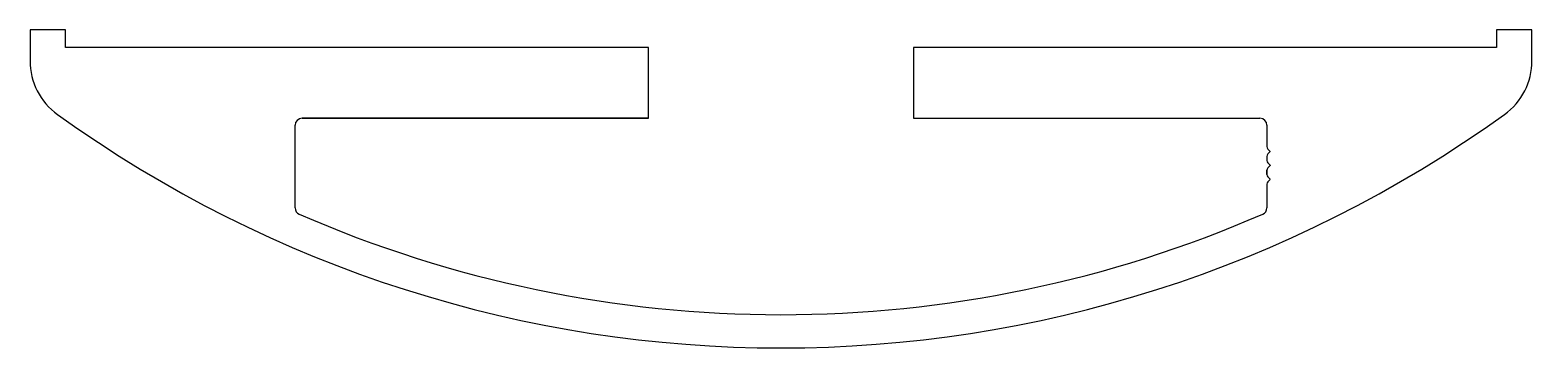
# Model space of a CAD drawing. Extents: x -54 to 54, y 1 to 24.
import ezdxf

# ---------------------------------------------------------------- set-up
doc = ezdxf.new("R2010")
doc.units = 0
doc.layers.get('0').update_dxf_attribs({"linetype": 'CONTINUOUS'})

msp = doc.modelspace()

# ---------------------------------------------------------------- linework, layer by layer
at = {"color": 7}
for p, q in [((-51.21, 23.63), (-53.75, 23.63)), ((-53.75, 23.63), (-53.75, 21.42)), ((-51.21, 22.36), (-51.21, 23.63)), ((51.66, 23.63), (51.66, 22.36)), ((54.2, 23.63), (51.66, 23.63)), ((54.2, 21.42), (54.2, 23.63)), ((-9.3, 22.36), (-51.21, 22.36)), ((-9.3, 17.28), (-9.3, 22.36)), ((51.66, 22.36), (9.75, 22.36)), ((9.75, 22.36), (9.75, 17.28)), ((-34.2, 17.28), (-9.3, 17.28)), ((-9.3, 17.28), (-34.2, 17.28)), ((-34.2, 17.28), (-9.3, 17.28)), ((9.75, 17.28), (34.65, 17.28)), ((-34.7, 10.84), (-34.7, 16.78)), ((35.15, 16.78), (35.15, 15.25)), ((35.15, 14.54), (35.15, 14.25)), ((35.22, 15.07), (35.39, 14.9)), ((35.39, 14.89), (35.22, 14.72)), ((35.22, 14.07), (35.39, 13.9)), ((35.15, 13.54), (35.15, 13.25)), ((35.15, 13.25), (35.15, 13.54)), ((35.15, 13.54), (35.15, 13.25)), ((35.15, 13.25), (35.15, 13.54)), ((35.15, 13.54), (35.15, 13.25)), ((35.39, 13.89), (35.22, 13.72)), ((35.22, 13.07), (35.39, 12.9)), ((35.15, 12.54), (35.15, 12.54)), ((35.15, 12.54), (35.15, 10.84)), ((35.39, 12.89), (35.22, 12.72))]:
    msp.add_line(p, q, dxfattribs=at)
for centre, radius, start, end in [((-48.99, 21.42), 4.76, 180, 234.2037), ((49.44, 21.42), 4.76, 305.7963, 360), ((0.22, 89.67), 88.9, 234.2037, 305.7963), ((-34.2, 16.78), 0.5, 90, 180), ((34.65, 16.78), 0.5, 0, 90), ((35.4, 15.25), 0.25, 180, 225), ((35.4, 14.54), 0.25, 135, 180), ((35.4, 14.25), 0.25, 180, 225), ((35.39, 14.9), 0.008, 315, 45), ((35.4, 13.54), 0.25, 135, 180), ((35.4, 13.25), 0.25, 180, 225), ((35.39, 13.9), 0.008, 315, 45), ((35.4, 12.54), 0.25, 135, 180), ((35.39, 12.9), 0.008, 315, 45), ((-34.2, 10.84), 0.5, 180, 246.4073), ((34.65, 10.84), 0.5, 293.5927, 360), ((0.22, 89.67), 86.51, 246.4073, 293.5927)]:
    msp.add_arc(centre, radius, start, end, dxfattribs=at)

doc.saveas('drawing.dxf')
